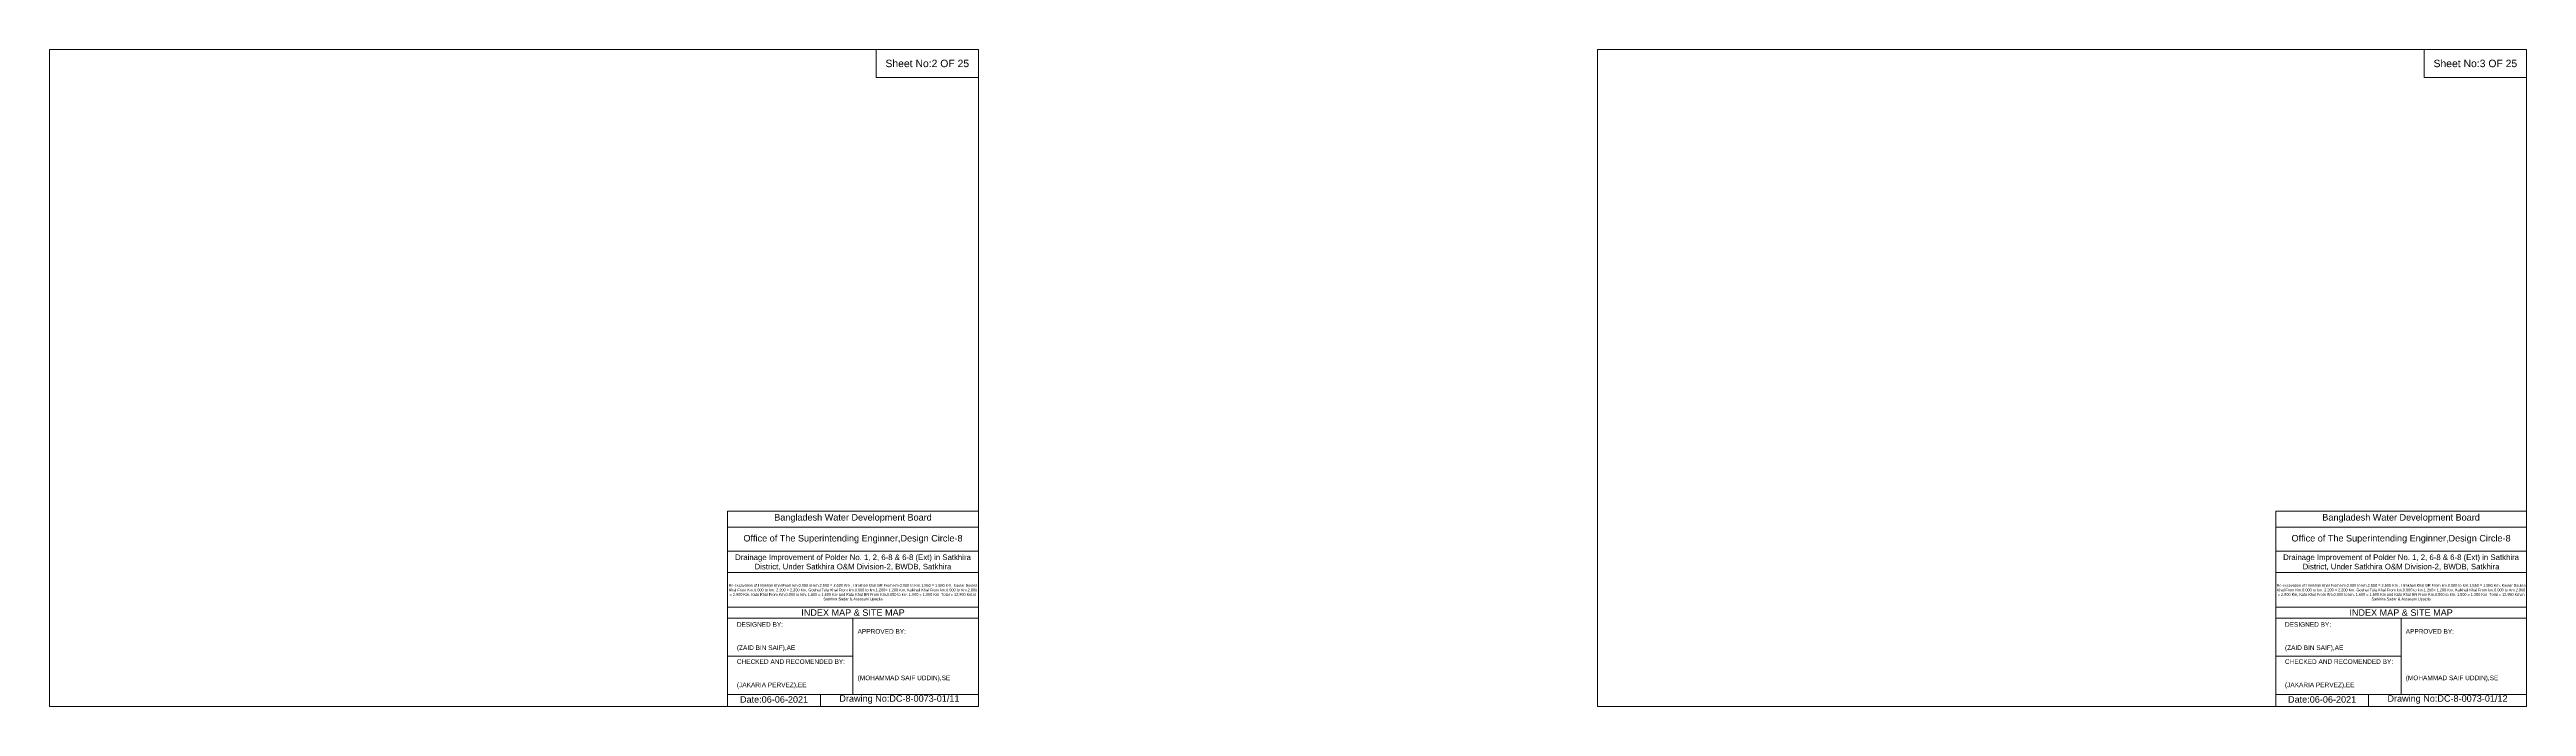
# Model space of a CAD drawing. Header units: inches. Extents: x 93000 to 346000, y -4242 to 0.
# Drawn here: x 110000 to 126000, y -4242 to 0 of the extents above; entities that cross this region are included whole.
import ezdxf

# ---------------------------------------------------------------- set-up
doc = ezdxf.new("R2010")
doc.units = ezdxf.units.IN
doc.header["$LTSCALE"] = 7
doc.header["$MEASUREMENT"] = 0
doc.layers.add('Cross section Data Border', color=7, linetype='Continuous', lineweight=9)
doc.styles.get("Standard").update_dxf_attribs({"font": 'arial.ttf'})

msp = doc.modelspace()

# ---------------------------------------------------------------- linework, layer by layer
at = {"layer": 'Cross section Data Border'}
for points in [[(110000, 0), (116000, 0), (116000, -4242), (110000, -4242)], [(115340, 0), (116000, 0), (116000, -180), (115340, -180)], [(120000, 0), (126000, 0), (126000, -4242), (120000, -4242)], [(125340, 0), (126000, 0), (126000, -180), (125340, -180)]]:
    msp.add_lwpolyline(points, close=True, dxfattribs=at)
for points in [[(114380, -4242), (114380, -2982), (116000, -2982)], [(124380, -4242), (124380, -2982), (126000, -2982)], [(114380, -3084), (116000, -3084)], [(124380, -3084), (126000, -3084)], [(114380, -3240), (116000, -3240)], [(124380, -3240), (126000, -3240)], [(114380, -3378), (116000, -3378)], [(124380, -3378), (126000, -3378)], [(114380, -3600), (116000, -3600)], [(114380, -3672), (116000, -3672)], [(115190, -3672), (115190, -4164)], [(124380, -3600), (126000, -3600)], [(124380, -3672), (126000, -3672)], [(125190, -3672), (125190, -4164)], [(114380, -3918), (115190, -3918)], [(124380, -3918), (125190, -3918)], [(114380, -4164), (116000, -4164)], [(114980, -4164), (114980, -4242)], [(124380, -4164), (126000, -4164)], [(124980, -4164), (124980, -4242)]]:
    msp.add_lwpolyline(points, dxfattribs=at)

# ---------------------------------------------------------------- texts
at = {"layer": 'Cross section Data Border', "attachment_point": 5}
for s, insert, char_height in [('Sheet No:2 OF 25', (115670, -90), 48), ('Sheet No:3 OF 25', (125670, -90), 48), ('Bangladesh Water Development Board', (115190, -3027), 42), ('Bangladesh Water Development Board', (125190, -3027), 42), ('Office of The Superintending Enginner,Design Circle-8', (115190, -3162), 42), ('Office of The Superintending Enginner,Design Circle-8', (125190, -3162), 42)]:
    msp.add_mtext(s, dxfattribs=dict(at, insert=insert, char_height=char_height))
at = {"layer": 'Cross section Data Border'}
for s, insert, char_height, width, attachment_point in [('Drainage Improvement of Polder No. 1, 2, 6-8 & 6-8 (Ext) in Satkhira District, Under Satkhira O&M Division-2, BWDB, Satkhira', (115190, -3312), 36, 1680, 5), ('Drainage Improvement of Polder No. 1, 2, 6-8 & 6-8 (Ext) in Satkhira District, Under Satkhira O&M Division-2, BWDB, Satkhira', (125190, -3312), 36, 1680, 5), ('Re-excavation of Himkhali Khal From km.0.000 to km.2.500 = 2.500 Km , Himkhali Khal BR From km.0.000 to Km.1.550 = 1.550 Km, Kaular Boulna Khal From Km.0.000 to km. 2.200 = 2.200 Km, Goshai Tola Khal From km.0.000 to km.1.200= 1.200 Km, Kaikhali Khal From km.0.000 to Km.2.900 = 2.900 Km, Kata Khal From Km.0.000 to km. 1.600 = 1.600 Km and Kata Khal BR From Km.0.000 to km. 1.000 = 1.000 Km  Total = 12.950 Km.in Satkhira Sadar & Assasuni Upazila', (115190, -3507), 17.611, 1620, 5), ('Re-excavation of Himkhali Khal From km.0.000 to km.2.500 = 2.500 Km , Himkhali Khal BR From km.0.000 to Km.1.550 = 1.550 Km, Kaular Boulna Khal From Km.0.000 to km. 2.200 = 2.200 Km, Goshai Tola Khal From km.0.000 to km.1.200= 1.200 Km, Kaikhali Khal From km.0.000 to Km.2.900 = 2.900 Km, Kata Khal From Km.0.000 to km. 1.600 = 1.600 Km and Kata Khal BR From Km.0.000 to km. 1.000 = 1.000 Km  Total = 12.950 Km.in Satkhira Sadar & Assasuni Upazila', (125190, -3507), 17.611, 1620, 5), ('INDEX MAP & SITE MAP', (115190, -3636), 42, 1680, 5), ('INDEX MAP & SITE MAP', (125190, -3636), 42, 1680, 5), ('DESIGNED BY:\\P\\P\\P(ZAID BIN SAIF),AE', (114440, -3792), 30, 840, 4), ('APPROVED BY:\\P\\P\\P\\P\\P\\P(MOHAMMAD SAIF UDDIN),SE', (115220, -3912), 30, 840, 4), ('DESIGNED BY:\\P\\P\\P(ZAID BIN SAIF),AE', (124440, -3792), 30, 840, 4), ('APPROVED BY:\\P\\P\\P\\P\\P\\P(MOHAMMAD SAIF UDDIN),SE', (125220, -3912), 30, 840, 4), ('CHECKED AND RECOMENDED BY:\\P\\P\\P(JAKARIA PERVEZ),EE', (114440, -4032), 30, 840, 4), ('CHECKED AND RECOMENDED BY:\\P\\P\\P(JAKARIA PERVEZ),EE', (124440, -4032), 30, 840, 4), ('Date:06-06-2021', (114680, -4197), 42, 840, 5), ('Drawing No:DC-8-0073-01/11', (115490, -4197), 42, 1320, 5), ('Date:06-06-2021', (124680, -4197), 42, 840, 5), ('Drawing No:DC-8-0073-01/12', (125490, -4197), 42, 1320, 5)]:
    msp.add_mtext(s, dxfattribs=dict(at, insert=insert, char_height=char_height, width=width, attachment_point=attachment_point))

doc.saveas('drawing.dxf')
